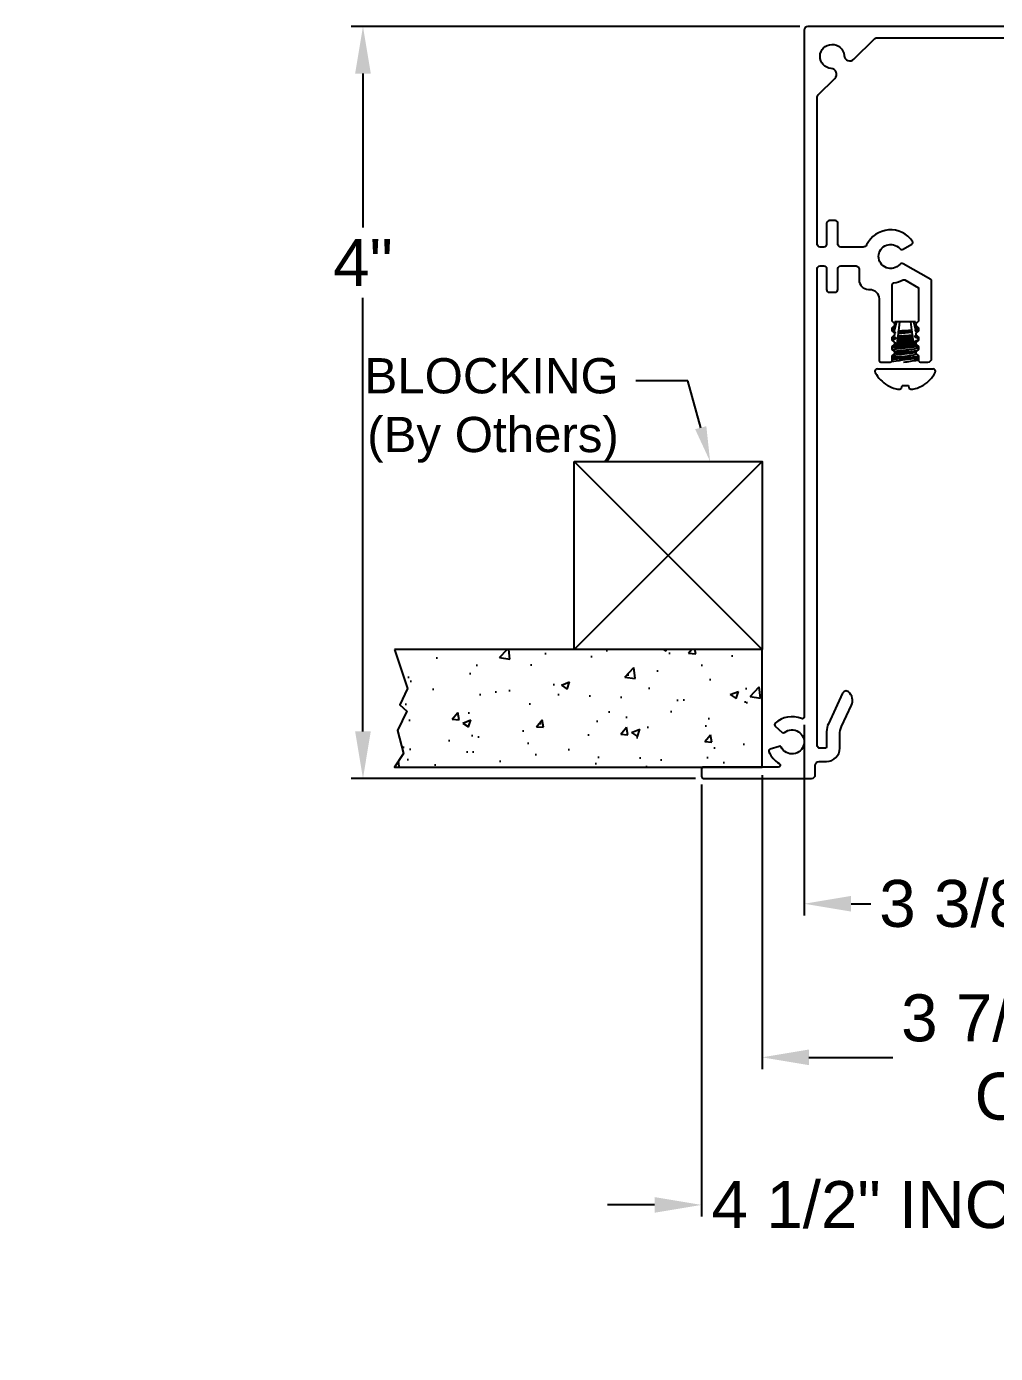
# Model space of a CAD drawing. Header units: inches. Extents: x -5.9 to 5.8, y -3.1 to 5.7.
# Drawn here: x -5.85 to -0.7, y -3.06 to 4 of the extents above; entities that cross this region are included whole.
import ezdxf
from ezdxf import colors
from ezdxf.entities.mleader import LeaderData, LeaderLine
from ezdxf.math import Vec2, Vec3

# ---------------------------------------------------------------- set-up
doc = ezdxf.new("R2010")
doc.units = ezdxf.units.IN
doc.header["$LTSCALE"] = 0.5
doc.header["$MEASUREMENT"] = 0
doc.layers.get('Defpoints').update_dxf_attribs({"linetype": 'CONTINUOUS'})
for name, color, linetype in [('Ceiling', 42, 'CONTINUOUS'), ('Hardware', 242, 'CONTINUOUS'), ('Housing', 150, 'CONTINUOUS')]:
    doc.layers.add(name, color=color, linetype=linetype)
doc.layers.add('CUST DWG', color=60, linetype='CONTINUOUS', lineweight=20)
doc.styles.add('LSAD_Standard', font='arial.ttf')
doc.styles.get("Standard").update_dxf_attribs({"font": 'arial.ttf'})
doc.dimstyles.new('LSAD_CustDims', dxfattribs={"dimtxt": 1, "dimasz": 1, "dimexe": 0.0625, "dimexo": 0.042969, "dimgap": 0.0625, "dimtad": 0, "dimtih": 1, "dimtoh": 1, "dimdec": 3, "dimzin": 0, "dimdsep": 46, "dimlunit": 4, "dimtxsty": 'Standard', "dimcen": 0.125, "dimclrd": 256, "dimclre": 256, "dimclrt": 256, "dimadec": 0, "dimazin": 0, "dimtfac": 1, "dimtdec": 3, "dimtix": 1, "dimtofl": 0, "dimtmove": 0, "dimatfit": 3, "dimfxl": 1, "dimfrac": 2, "dimtolj": 1, "dimtzin": 0, "dimarcsym": 0})

# ---------------------------------------------------------------- blocks, each defined once
blk = doc.blocks.new('*D0')
at = {"layer": 'CUST DWG', "lineweight": -2, "ltscale": 0.5, "transparency": 16777216}
for p, q in [((-1.7367, 4), (-4.1234, 4)), ((-4.0609, 3.75), (-4.0609, 2.9316)), ((-4.0609, 0.25), (-4.0609, 2.5566)), ((-2.292, 0), (-4.1234, 0))]:
    blk.add_line(p, q, dxfattribs=at)
at = {"layer": 'CUST DWG', "ltscale": 0.5, "transparency": 16777216}
for points in [[(-4.1026, 3.75), (-4.0193, 3.75), (-4.0609, 4)], [(-4.1026, 0.25), (-4.0193, 0.25), (-4.0609, 0)]]:
    blk.add_solid(points, dxfattribs=at)
at = {"layer": 'Defpoints', "color": 0, "ltscale": 0.5, "transparency": 16777216}
for p in [(-4.0609, 4), (-1.6938, 4), (-2.249, 0)]:
    blk.add_point(p, dxfattribs=at)
at = {"layer": 'CUST DWG', "ltscale": 0.5, "transparency": 16777216, "insert": (-4.0609, 2.7441), "char_height": 0.25, "attachment_point": 5}
blk.add_mtext('\\A1;4"', dxfattribs=at)
blk = doc.blocks.new('*D1')
at = {"layer": 'CUST DWG', "lineweight": -2, "ltscale": 0.5, "transparency": 16777216}
for p, q in [((-1.7138, 0.2845), (-1.7138, -0.7296)), ((1.7137, 0.2845), (1.7137, -0.7296)), ((-1.4638, -0.6671), (-1.3581, -0.6671)), ((1.4637, -0.6671), (1.3581, -0.6671))]:
    blk.add_line(p, q, dxfattribs=at)
at = {"layer": 'CUST DWG', "ltscale": 0.5, "transparency": 16777216}
for points in [[(-1.4638, -0.6254), (-1.4638, -0.7087), (-1.7138, -0.6671)], [(1.4637, -0.6254), (1.4637, -0.7087), (1.7137, -0.6671)]]:
    blk.add_solid(points, dxfattribs=at)
at = {"layer": 'Defpoints', "color": 0, "ltscale": 0.5, "transparency": 16777216}
for p in [(-1.7138, 0.3275), (1.7137, 0.3275), (-1.7138, -0.6671)]:
    blk.add_point(p, dxfattribs=at)
at = {"layer": 'CUST DWG', "ltscale": 0.5, "transparency": 16777216, "insert": (0, -0.6671), "char_height": 0.25, "attachment_point": 5}
blk.add_mtext('\\A1;3 3/8" HOUSING', dxfattribs=at)
blk = doc.blocks.new('*D2')
at = {"layer": 'CUST DWG', "lineweight": -2, "ltscale": 0.5, "transparency": 16777216}
for p, q in [((-2.259, -0.033), (-2.259, -2.3319)), ((2.259, -0.033), (2.259, -2.3319)), ((-2.509, -2.2694), (-2.759, -2.2694)), ((2.509, -2.2694), (2.759, -2.2694))]:
    blk.add_line(p, q, dxfattribs=at)
at = {"layer": 'CUST DWG', "ltscale": 0.5, "transparency": 16777216}
for points in [[(-2.509, -2.2278), (-2.509, -2.3111), (-2.259, -2.2694)], [(2.509, -2.2278), (2.509, -2.3111), (2.259, -2.2694)]]:
    blk.add_solid(points, dxfattribs=at)
at = {"layer": 'Defpoints', "color": 0, "ltscale": 0.5, "transparency": 16777216}
for p in [(-2.259, 0.01), (2.259, 0.01), (-2.259, -2.2694)]:
    blk.add_point(p, dxfattribs=at)
at = {"layer": 'CUST DWG', "ltscale": 0.5, "transparency": 16777216, "insert": (0, -2.2694), "char_height": 0.25, "attachment_point": 5}
blk.add_mtext('\\A1;4 1/2" INCLUDING FLANGE', dxfattribs=at)
blk = doc.blocks.new('*D3')
at = {"layer": 'CUST DWG', "lineweight": -2, "ltscale": 0.5, "transparency": 16777216}
for p, q in [((-1.9375, 0.017), (-1.9375, -1.5468)), ((1.9375, 0.017), (1.9375, -1.5468)), ((-1.6875, -1.4843), (-1.2418, -1.4843)), ((1.6875, -1.4843), (1.2418, -1.4843))]:
    blk.add_line(p, q, dxfattribs=at)
at = {"layer": 'CUST DWG', "ltscale": 0.5, "transparency": 16777216}
for points in [[(-1.6875, -1.4427), (-1.6875, -1.526), (-1.9375, -1.4843)], [(1.6875, -1.4427), (1.6875, -1.526), (1.9375, -1.4843)]]:
    blk.add_solid(points, dxfattribs=at)
at = {"layer": 'Defpoints', "color": 0, "ltscale": 0.5, "transparency": 16777216}
for p in [(-1.9375, 0.06), (1.9375, 0.06), (-1.9375, -1.4843)]:
    blk.add_point(p, dxfattribs=at)
at = {"layer": 'CUST DWG', "ltscale": 0.5, "transparency": 16777216, "insert": (0, -1.4843), "char_height": 0.25, "width": 2.937113, "attachment_point": 5}
blk.add_mtext('\\A1;3 7/8" CEILING OPENING', dxfattribs=at)

msp = doc.modelspace()

# ---------------------------------------------------------------- hatches: boundary and pattern name
at = {"layer": 'Ceiling', "ltscale": 0.5, "transparency": 16777216}
h = msp.add_hatch(dxfattribs=at)
h.set_pattern_fill('AR-CONC', color=256, scale=0.0625)
h.paths.add_polyline_path([(-1.9375, 0.06), (-1.9375, 0.685), (-3.8936, 0.685), (-3.8234, 0.4784), (-3.8644, 0.3914), (-3.8283, 0.357), (-3.8765, 0.2552), (-3.8447, 0.1322), (-3.8936, 0.06)])
h.paths.add_polyline_path([(1.9375, 0.685), (2.514, 0.685), (2.514, 0.06), (1.9375, 0.06)])

# ---------------------------------------------------------------- linework, layer by layer
for p, q in [((-2.9375, 1.685), (-1.9375, 0.685)), ((-1.9375, 1.685), (-2.9375, 0.685))]:
    msp.add_line(p, q, dxfattribs=at)
msp.add_lwpolyline([(-2.9375, 1.685), (-1.9375, 1.685), (-1.9375, 0.685), (-2.9375, 0.685)], close=True, dxfattribs=at)
at = {"layer": 'Ceiling', "transparency": 16777216}
msp.add_lwpolyline([(-3.8936, 0.685), (-3.8234, 0.4784), (-3.8644, 0.3914), (-3.8283, 0.357), (-3.8765, 0.2552), (-3.8447, 0.1322), (-3.8936, 0.06), (-1.9375, 0.06), (-1.9375, 0.685)], close=True, dxfattribs=at)
at = {"layer": 'Hardware', "linetype": 'Continuous', "transparency": 16777216}
for p, q in [((-1.2369, 2.4044), (-1.2436, 2.3808)), ((-1.2217, 2.4288), (-1.2346, 2.3788)), ((-1.23, 2.4288), (-1.2322, 2.4209)), ((-1.2217, 2.4288), (-1.23, 2.4288)), ((-1.2044, 2.4288), (-1.2217, 2.4288)), ((-1.2103, 2.381), (-1.2044, 2.4288)), ((-1.1466, 2.4288), (-1.2044, 2.4288)), ((-1.1466, 2.4288), (-1.1413, 2.3855)), ((-1.1293, 2.4288), (-1.1466, 2.4288)), ((-1.1187, 2.3876), (-1.1293, 2.4288)), ((-1.121, 2.4288), (-1.1293, 2.4288)), ((-1.1184, 2.4194), (-1.121, 2.4288)), ((-1.11, 2.39), (-1.1145, 2.4059)), ((-1.2406, 2.3428), (-1.2406, 2.3353)), ((-1.2346, 2.3788), (-1.2302, 2.3769)), ((-1.2302, 2.3769), (-1.2296, 2.3692)), ((-1.2276, 2.3461), (-1.2268, 2.3383)), ((-1.217, 2.3265), (-1.2165, 2.3305)), ((-1.2165, 2.3305), (-1.2154, 2.3396)), ((-1.2165, 2.3305), (-1.1959, 2.3318)), ((-1.2154, 2.3396), (-1.2144, 2.3475)), ((-1.2144, 2.3475), (-1.2136, 2.3541)), ((-1.2136, 2.3541), (-1.2119, 2.3675)), ((-1.2119, 2.3675), (-1.2115, 2.3712)), ((-1.2115, 2.3712), (-1.2105, 2.3791)), ((-1.2105, 2.3791), (-1.2103, 2.381)), ((-1.1347, 2.3318), (-1.1959, 2.3318)), ((-1.1413, 2.3855), (-1.1412, 2.3846)), ((-1.1412, 2.3846), (-1.1402, 2.3769)), ((-1.1402, 2.3769), (-1.1399, 2.3739)), ((-1.1399, 2.3739), (-1.138, 2.3586)), ((-1.138, 2.3586), (-1.1374, 2.3537)), ((-1.1374, 2.3537), (-1.1364, 2.346)), ((-1.1364, 2.346), (-1.1353, 2.3364)), ((-1.1353, 2.3364), (-1.1347, 2.3318)), ((-1.1347, 2.3318), (-1.1336, 2.3228)), ((-1.1347, 2.3318), (-1.1347, 2.3318)), ((-1.1233, 2.3474), (-1.1226, 2.3553)), ((-1.1206, 2.3791), (-1.12, 2.387)), ((-1.116, 2.3768), (-1.1206, 2.3791)), ((-1.12, 2.387), (-1.1187, 2.3876)), ((-1.115, 2.3732), (-1.116, 2.3768)), ((-1.1109, 2.3891), (-1.1104, 2.3894)), ((-1.1104, 2.3819), (-1.1104, 2.3895)), ((-1.1104, 2.3819), (-1.1072, 2.38)), ((-1.1104, 2.3506), (-1.1104, 2.3525)), ((-1.1104, 2.3506), (-1.1048, 2.3474)), ((-1.105, 2.334), (-1.1064, 2.3396)), ((-1.2406, 2.2803), (-1.2406, 2.2782)), ((-1.2237, 2.3075), (-1.231, 2.3038)), ((-1.2198, 2.3038), (-1.231, 2.3038)), ((-1.2245, 2.3152), (-1.2237, 2.3075)), ((-1.2198, 2.3038), (-1.2192, 2.308)), ((-1.2192, 2.308), (-1.2183, 2.3159)), ((-1.2183, 2.3159), (-1.217, 2.3265)), ((-1.1336, 2.3228), (-1.1327, 2.3151)), ((-1.1327, 2.3151), (-1.1314, 2.3046)), ((-1.1314, 2.3046), (-1.1313, 2.3038)), ((-1.112, 2.3038), (-1.1313, 2.3038)), ((-1.1265, 2.3158), (-1.1256, 2.3237)), ((-1.1104, 2.2881), (-1.1104, 2.2957)), ((-1.1104, 2.2881), (-1.1048, 2.2849)), ((-1.2406, 2.2491), (-1.2406, 2.2415)), ((-1.2406, 2.2178), (-1.2406, 2.2148)), ((-1.1104, 2.2256), (-1.1104, 2.2332)), ((-1.3235, 2.1788), (-1.0276, 2.1788)), ((-1.2703, 2.0907), (-1.2688, 2.0907)), ((-1.1948, 2.0762), (-1.1922, 2.0907)), ((-1.1922, 2.0907), (-1.1588, 2.0907)), ((-1.1588, 2.0907), (-1.1562, 2.0762)), ((-1.0822, 2.0907), (-1.0807, 2.0907))]:
    msp.add_line(p, q, dxfattribs=at)
at = {"layer": 'Hardware', "linetype": 'Continuous', "transparency": 16777216, "flags": 128}
for points in [[(-1.2448, 2.345), (-1.2406, 2.3425)], [(-1.2401, 2.3356), (-1.2448, 2.3329)], [(-1.2404, 2.3515), (-1.2373, 2.3501), (-1.2276, 2.3461)], [(-1.2346, 2.3788), (-1.2374, 2.3784), (-1.2398, 2.3781), (-1.2403, 2.378)], [(-1.2296, 2.3692), (-1.2308, 2.3685)], [(-1.217, 2.3265), (-1.2076, 2.3271), (-1.1974, 2.3278), (-1.1866, 2.3285), (-1.1755, 2.3292), (-1.1646, 2.3299), (-1.154, 2.3305), (-1.144, 2.3312), (-1.1347, 2.3318)], [(-1.2154, 2.3396), (-1.2084, 2.3402), (-1.201, 2.3408), (-1.1929, 2.3414), (-1.1843, 2.3421), (-1.1755, 2.3428), (-1.1669, 2.3435), (-1.1586, 2.3442), (-1.1506, 2.3448), (-1.1433, 2.3454), (-1.1364, 2.346)], [(-1.2144, 2.3475), (-1.2076, 2.3481), (-1.2003, 2.3487), (-1.1924, 2.3493), (-1.1841, 2.35), (-1.1755, 2.3506), (-1.1672, 2.3513), (-1.159, 2.352), (-1.1513, 2.3526), (-1.1441, 2.3532), (-1.1374, 2.3537)], [(-1.2115, 2.3712), (-1.2035, 2.3718), (-1.1947, 2.3726), (-1.1852, 2.3733), (-1.1755, 2.3741), (-1.166, 2.3748), (-1.1568, 2.3756), (-1.1481, 2.3763), (-1.1402, 2.3769)], [(-1.2105, 2.3791), (-1.2027, 2.3797), (-1.1941, 2.3804), (-1.1849, 2.3811), (-1.1755, 2.3819), (-1.1663, 2.3826), (-1.1573, 2.3834), (-1.1489, 2.384), (-1.1412, 2.3846)], [(-1.1226, 2.3553), (-1.117, 2.3582)], [(-1.1082, 2.3809), (-1.1096, 2.3817), (-1.1104, 2.3822)], [(-1.1048, 2.3476), (-1.1104, 2.3509)], [(-1.1072, 2.38), (-1.1075, 2.3805), (-1.1082, 2.3809)], [(-1.2448, 2.2929), (-1.2404, 2.2934), (-1.2332, 2.2941), (-1.2252, 2.2947), (-1.2165, 2.2953), (-1.2072, 2.2959), (-1.1971, 2.2965), (-1.1864, 2.2972), (-1.1755, 2.2979), (-1.1646, 2.2986), (-1.1539, 2.2993), (-1.1438, 2.2999), (-1.1345, 2.3005), (-1.1258, 2.3011), (-1.1178, 2.3017), (-1.1106, 2.3024), (-1.1104, 2.3024)], [(-1.2448, 2.2825), (-1.2406, 2.28)], [(-1.2303, 2.267), (-1.2252, 2.2674), (-1.2165, 2.268), (-1.2072, 2.2686), (-1.1971, 2.2692), (-1.1864, 2.2699), (-1.1755, 2.2706), (-1.1646, 2.2713), (-1.1539, 2.2719), (-1.1438, 2.2726), (-1.1345, 2.2732), (-1.1258, 2.2738), (-1.1178, 2.2744), (-1.1131, 2.2749)], [(-1.2303, 2.2631), (-1.2252, 2.2635), (-1.2165, 2.2641), (-1.2072, 2.2646), (-1.1971, 2.2653), (-1.1864, 2.266), (-1.1755, 2.2667), (-1.1646, 2.2674), (-1.1539, 2.268), (-1.1438, 2.2687), (-1.1345, 2.2693), (-1.1258, 2.2699), (-1.1178, 2.2705), (-1.1177, 2.2705)], [(-1.1112, 2.2952), (-1.1056, 2.2985)], [(-1.1048, 2.2851), (-1.1104, 2.2884)], [(-1.2457, 2.2206), (-1.2406, 2.2176)], [(-1.2448, 2.2343), (-1.2404, 2.2348), (-1.2332, 2.2355), (-1.2252, 2.2361), (-1.2165, 2.2367), (-1.2072, 2.2373), (-1.1971, 2.2379), (-1.1864, 2.2386), (-1.1755, 2.2393), (-1.1646, 2.24), (-1.1539, 2.2407), (-1.1438, 2.2413), (-1.1345, 2.2419), (-1.1258, 2.2425), (-1.1178, 2.2432), (-1.1106, 2.2438), (-1.1048, 2.2445)], [(-1.2398, 2.242), (-1.2448, 2.2391)], [(-1.2448, 2.2304), (-1.2404, 2.2309), (-1.2332, 2.2316), (-1.2252, 2.2322), (-1.2165, 2.2328), (-1.2072, 2.2334), (-1.1971, 2.234), (-1.1864, 2.2347), (-1.1755, 2.2354), (-1.1646, 2.2361), (-1.1539, 2.2368), (-1.1438, 2.2374), (-1.1345, 2.238), (-1.1258, 2.2386), (-1.1178, 2.2392), (-1.1106, 2.2399), (-1.1048, 2.2406)], [(-1.2424, 2.2498), (-1.2406, 2.2488)], [(-1.1109, 2.2329), (-1.1048, 2.2364)], [(-1.1045, 2.2225), (-1.1104, 2.2259)]]:
    msp.add_lwpolyline(points, dxfattribs=at)
at = {"layer": 'Hardware', "linetype": 'Continuous', "transparency": 16777216}
for centre, radius, start, end in [((-0.6385, 1.2181), 1.2654, 117.7058, 118.51478), ((-1.2274, 2.3174), 0.0286, 90.36328, 117.47932), ((-1.2249, 2.2955), 0.0429, 92.62188, 110.74711), ((-1.2305, 2.3577), 0.0192, 89.13439, 111.30453), ((-1.2285, 2.3404), 0.0288, 92.08952, 95.09863), ((-3.4064, 39.7451), 37.4552, 273.35637, 273.47219), ((-2.6107, 18.7183), 16.4105, 274.88949, 275.14207), ((-2.9677, 29.366), 27.0422, 273.72623, 273.87272), ((-3.0389, 26.7348), 24.4725, 274.31888, 274.46132), ((-1.4334, 2.9663), 0.7125, 295.59171, 297.44852), ((-1.1226, 2.3719), 0.0245, 268.21801, 299.74613), ((-1.314, 1.9155), 0.4721, 63.91074, 66.17798), ((-1.1259, 2.3988), 0.0436, 274.37431, 284.1822), ((-1.1204, 2.3979), 0.0188, 269.14375, 301.87324), ((-1.1212, 2.4119), 0.0249, 272.61232, 294.14661), ((-1.118, 2.4025), 0.0149, 267.2086, 302.4124), ((-1.1158, 2.3902), 0.0134, 269.53244, 310.40235), ((-1.1065, 2.3569), 0.0174, 270.41982, 275.63978), ((-1.1042, 2.355), 0.021, 267.95607, 268.38612), ((-1.0863, 1.0145), 1.2909, 92.00255, 97.05505), ((-0.926, 0.1193), 2.1838, 94.86657, 98.28257), ((-0.926, 0.088), 2.1838, 95.08058, 98.28257), ((-1.2217, 2.2529), 0.0547, 92.04853, 104.307), ((-1.4778, 4.8891), 2.6267, 275.30256, 278.03942), ((-1.1054, 2.6376), 0.3437, 248.65913, 249.72409), ((-1.2244, 2.2769), 0.0383, 90.22158, 98.63283), ((1.8443, -34.2855), 36.7215, 94.65005, 94.78562), ((2.108, -37.6709), 40.1249, 94.63389, 94.75521), ((-1.1254, 2.3487), 0.0329, 268.2178, 280.58873), ((-1.2752, 1.9536), 0.3915, 66.54039, 67.67597), ((-1.1264, 2.3657), 0.042, 271.00515, 291.50741), ((-0.8732, -0.3831), 2.6267, 95.19214, 98.03942), ((-1.2738, 3.1056), 0.8643, 272.25559, 280.60432), ((-1.2738, 3.0744), 0.8643, 275.97783, 280.89354), ((-1.3235, 2.1657), 0.013, 90, 207.99377), ((-1.1755, 2.2444), 0.1806, 207.99377, 238.3387), ((-1.1755, 2.2444), 0.1806, 301.6613, 332.00623), ((-1.0276, 2.1657), 0.013, 332.00623, 90), ((-1.176, 2.2466), 0.1815, 239.22905, 249.88131), ((-1.1924, 2.2202), 0.1512, 252.30821, 263.93895), ((-1.2194, 2.1115), 0.0431, 284.80759, 304.86797), ((-1.1316, 2.1115), 0.0431, 235.13203, 255.19241), ((-1.1586, 2.2202), 0.1512, 276.06105, 287.69179), ((-1.1751, 2.2466), 0.1815, 290.11869, 300.77095)]:
    msp.add_arc(centre, radius, start, end, dxfattribs=at)
at = {"layer": 'Housing', "linetype": 'Continuous', "transparency": 16777216}
for points in [[(-0.1603, 4), (-1.6938, 3.9999, 0.413735), (-1.7138, 3.9799), (-1.7138, 0.3275, -0.531866), (-1.7275, 0.3182, 0.287732), (-1.8677, 0.2933, 0.444286), (-1.8677, 0.2785), (-1.8302, 0.2447, 0.36505), (-1.8174, 0.2443, -2.80533), (-1.8349, 0.1652, 0.370431), (-1.847, 0.1703), (-1.8948, 0.1547, 0.44093), (-1.9009, 0.1413, 0.15957), (-1.8459, 0.0786, -0.763465), (-1.851, 0.06), (-2.249, 0.06, 0.414217), (-2.259, 0.05), (-2.259, 0.01, 0.414218), (-2.249, 0)], [(-2.249, -0.0001), (-1.6738, -0.0001, 0.414211), (-1.6538, 0.02), (-1.6538, 0.07, -0.414213), (-1.6338, 0.09), (-1.5938, 0.09, 0.414213), (-1.5238, 0.16), (-1.5238, 0.2328, -0.109518), (-1.5144, 0.2751), (-1.4614, 0.3886, 0.342129), (-1.4777, 0.4603, 0.490315), (-1.5085, 0.4533), (-1.5844, 0.2906, 0.109518), (-1.5938, 0.2483), (-1.5938, 0.17, -0.414214), (-1.6038, 0.16), (-1.6288, 0.16, -0.414216), (-1.6438, 0.175), (-1.6438, 2.7118, -0.414215), (-1.6288, 2.7268), (-1.6088, 2.7268, -0.414214), (-1.5938, 2.7118), (-1.5938, 2.601, 0.414212), (-1.5788, 2.586), (-1.5488, 2.586, 0.414213), (-1.5338, 2.601), (-1.5338, 2.7118, -0.414213), (-1.5188, 2.7268), (-1.4408, 2.7268, -0.414214), (-1.4208, 2.7068), (-1.4208, 2.6518, 0.414213), (-1.3708, 2.6018), (-1.3648, 2.6018, -0.414214), (-1.3148, 2.5518), (-1.3148, 2.2248, 0.414212), (-1.3048, 2.215), (-1.2548, 2.2148, 0.414214), (-1.2448, 2.2248), (-1.2448, 2.2478), (-1.2337, 2.2571, 0.46631), (-1.2337, 2.2724), (-1.2448, 2.2818), (-1.2448, 2.2978), (-1.2337, 2.3071, 0.466309), (-1.2337, 2.3224), (-1.2448, 2.3318), (-1.2448, 2.3478), (-1.2337, 2.3571, 0.466309), (-1.2337, 2.3724), (-1.2448, 2.3818), (-1.2448, 2.3978), (-1.2337, 2.4071, 0.466309), (-1.2337, 2.4224), (-1.2448, 2.4318), (-1.2448, 2.6264, -0.378796), (-1.236, 2.6363, 0.09238), (-1.1866, 2.652, -0.259204), (-1.1769, 2.6518), (-1.1048, 2.6102), (-1.1048, 2.4318), (-1.1159, 2.4224, 0.466307), (-1.1159, 2.4071), (-1.1048, 2.3978), (-1.1048, 2.3818), (-1.1159, 2.3724, 0.466307), (-1.1159, 2.3571), (-1.1048, 2.3478), (-1.1048, 2.3318), (-1.1159, 2.3224, 0.466307), (-1.1159, 2.3071), (-1.1048, 2.2978), (-1.1048, 2.2818), (-1.1159, 2.2724, 0.466307), (-1.1159, 2.2571), (-1.1048, 2.2478), (-1.1048, 2.2248, 0.414214), (-1.0948, 2.2148), (-1.0548, 2.2148, 0.414213), (-1.0348, 2.2348), (-1.0348, 2.6448, 0.267949), (-1.0398, 2.6535), (-1.1861, 2.738, 0.359306), (-1.205, 2.7348, -2.678512), (-1.205, 2.8187, 0.359306), (-1.1861, 2.8156), (-1.1398, 2.8423, 0.436688), (-1.1365, 2.8566, 0.577076), (-1.3808, 2.8381, -0.288229), (-1.3988, 2.8268), (-1.5188, 2.8268, -0.414214), (-1.5338, 2.8418), (-1.5338, 2.9526, 0.414215), (-1.5488, 2.9676), (-1.5788, 2.9676, 0.414214), (-1.5938, 2.9526), (-1.5938, 2.8418, -0.414216), (-1.6088, 2.8268), (-1.6288, 2.8268, -0.414214), (-1.6438, 2.8418), (-1.6438, 3.6218, -0.198912), (-1.6379, 3.636), (-1.5495, 3.7243, 0.642942), (-1.5693, 3.7772, -2.192002), (-1.5009, 3.8455, 0.642942), (-1.4481, 3.8258), (-1.3397, 3.9341, -0.198914), (-1.3256, 3.94), (-0.5097, 3.94, -0.414213)]]:
    msp.add_lwpolyline(points, format="xyb", dxfattribs=at)

# ---------------------------------------------------------------- dimensions: what is measured, and where the dimension line sits
at = {"layer": 'CUST DWG', "ltscale": 0.5, "transparency": 16777216}
dim = msp.add_linear_dim(base=(-4.0609, 4), p1=(-2.249, 0), p2=(-1.6938, 4), angle=90, dimstyle='LSAD_CustDims', override={"dimtxt": 0.25, "dimasz": 0.25}, dxfattribs=at)
dim.commit()
dim.dimension.update_dxf_attribs({"geometry": '*D0', "text_midpoint": (-4.0609, 2.7441), "dimtype": 128})
for base, p1, p2, text, picture, middle in [((-1.7137503, -0.6670715), (1.7137499, 0.3274881), (-1.7137503, 0.3274881), '<> HOUSING', '*D1', (-0.0000002, -0.6670715)), ((-2.259, -2.2694), (2.259, 0.01), (-2.259, 0.01), '<> INCLUDING FLANGE', '*D2', (0, -2.2694))]:
    dim = msp.add_linear_dim(base=base, p1=p1, p2=p2, angle=180, text=text, dimstyle='LSAD_CustDims', override={"dimtxt": 0.25, "dimasz": 0.25}, dxfattribs=at)
    dim.commit()
    dim.dimension.update_dxf_attribs({"geometry": picture, "text_midpoint": middle})
dim = msp.add_linear_dim(base=(-1.9375, -1.4843), p1=(1.9375, 0.06), p2=(-1.9375, 0.06), angle=180, text='<> CEILING OPENING', dimstyle='LSAD_CustDims', override={"dimtxt": 0.25, "dimasz": 0.25}, dxfattribs=at)
dim.commit()
dim.dimension.update_dxf_attribs({"geometry": '*D3', "text_midpoint": (0, -1.4843), "dimtype": 128})

# ---------------------------------------------------------------- leaders
ml = msp.add_multileader_mtext('Standard', dxfattribs=at)
ml.set_content('\\A1;BLOCKING\\P(By Others)', color=256, style='LSAD_Standard')
ml.set_leader_properties()
ml.build(insert=Vec2(0, 0))
ml.multileader.update_dxf_attribs({"text_left_attachment_type": 2, "dogleg_length": 0.36, "arrow_head_size": 0.1875})
ctx = ml.context
ctx.base_point, ctx.char_height, ctx.arrow_head_size, ctx.landing_gap_size, ctx.plane_origin = Vec3(-4.1078, 1.9549), 0.1875, 0.1875, 0.09, Vec3(-2.74, 1.9118)
ctx.left_attachment, ctx.text_align_type = 2, 2
notes = []
notes.append((ctx, [(1, (1, 1, 0), (-2.3324, 2.1145), (-1, 0), 0.2772, [(0, [(-2.2135, 1.685)], 0, [])])]))
ctx.mtext.insert, ctx.mtext.width, ctx.mtext.defined_height, ctx.mtext.alignment, ctx.mtext.flow_direction = Vec3(-2.6996, 2.2358), 3.15153, 0.8541, 3, 5
for ctx, leaders in notes:
    for number, flags, end, landing, length, lines in leaders:
        leader = LeaderData()
        leader.index, (leader.has_last_leader_line, leader.has_dogleg_vector, leader.attachment_direction) = number, flags
        leader.last_leader_point, leader.dogleg_vector, leader.dogleg_length = Vec3(end), Vec3(landing), length
        for number, points, colour, breaks in lines:
            line = LeaderLine()
            line.index, line.vertices, line.color, line.breaks = number, Vec3.list(points), colors.encode_raw_color(colour), breaks
            leader.lines.append(line)
        ctx.leaders.append(leader)

doc.saveas('drawing.dxf')
